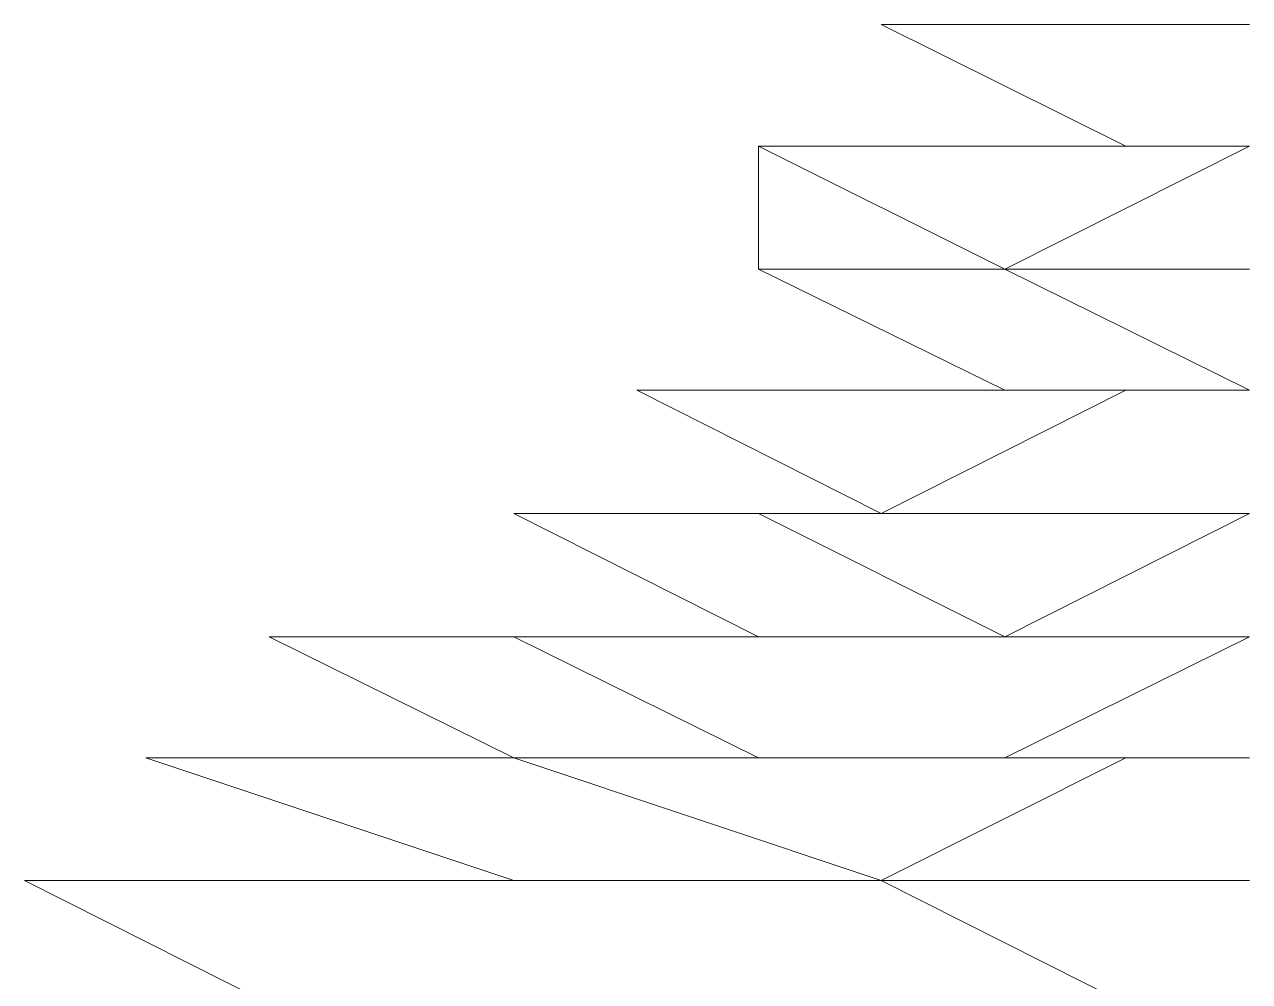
# Model space of a CAD drawing. Header units: millimetres. Extents: x 0 to 17945, y -132 to 1785.
# Drawn here: x 9906.136 to 9907.463, y 130.669 to 131.706 of the extents above; entities that cross this region are included whole.
import ezdxf

# ---------------------------------------------------------------- set-up
doc = ezdxf.new("R2010")
doc.units = ezdxf.units.MM

# ---------------------------------------------------------------- blocks, each defined once
blk = doc.blocks.new('TCR_GROWATT_40KTL3_X_FRONT')
at = {"color": 1, "lineweight": 9}
for points in [[(462.8868, 131.7063), (463.1519, 131.7063), (463.2857, 131.7063)], [(463.2857, 131.7063), (463.0206, 131.7063), (462.8868, 131.7063)], [(462.8868, 131.7063), (463.1519, 131.7063), (463.2857, 131.7063)], [(463.2857, 131.7063), (463.0206, 131.7063), (462.8868, 131.7063)], [(462.8868, 131.7063), (463.1519, 131.7063), (463.2857, 131.7063)], [(463.2857, 131.7063), (463.0206, 131.7063), (462.8868, 131.7063)], [(462.8868, 131.7063), (463.1519, 131.7063), (463.2857, 131.7063)], [(463.2857, 131.7063), (463.0206, 131.7063), (462.8868, 131.7063)], [(462.8868, 131.7063), (463.1519, 131.7063), (463.2857, 131.7063)], [(463.2857, 131.7063), (463.0206, 131.7063), (462.8868, 131.7063)], [(462.8868, 131.7063), (463.1519, 131.7063), (463.2857, 131.7063)], [(463.2857, 131.7063), (463.0206, 131.7063), (462.8868, 131.7063)], [(462.8868, 131.7063), (463.1519, 131.7063), (463.2857, 131.7063)], [(463.2857, 131.7063), (463.0206, 131.7063), (462.8868, 131.7063)], [(462.8868, 131.7063), (463.1519, 131.7063), (463.2857, 131.7063)], [(463.2857, 131.7063), (463.0206, 131.7063), (462.8868, 131.7063)], [(462.8868, 131.7063), (463.1519, 131.7063), (463.2857, 131.7063)], [(463.2857, 131.7063), (463.0206, 131.7063), (462.8868, 131.7063)], [(462.8868, 131.7063), (463.1519, 131.7063), (463.2857, 131.7063)], [(463.2857, 131.7063), (463.0206, 131.7063), (462.8868, 131.7063)], [(462.8868, 131.7063), (463.1519, 131.7063), (463.2857, 131.7063)], [(463.2857, 131.7063), (463.0206, 131.7063), (462.8868, 131.7063)], [(462.8868, 131.7063), (463.1519, 131.7063), (463.2857, 131.7063)], [(463.2857, 131.7063), (463.0206, 131.7063), (462.8868, 131.7063)], [(462.8868, 131.7063), (463.1519, 131.7063), (463.2857, 131.7063)], [(463.2857, 131.7063), (463.0206, 131.7063), (462.8868, 131.7063)], [(462.7539, 131.5743), (463.0206, 131.5743), (463.2857, 131.5743)], [(463.2857, 131.5743), (463.0206, 131.5743), (462.7539, 131.5743)], [(462.7539, 131.5743), (463.0206, 131.5743), (463.2857, 131.5743)], [(463.2857, 131.5743), (463.0206, 131.5743), (462.7539, 131.5743)], [(462.7539, 131.5743), (463.0206, 131.5743), (463.2857, 131.5743)], [(463.2857, 131.5743), (463.0206, 131.5743), (462.7539, 131.5743)], [(462.7539, 131.5743), (463.0206, 131.5743), (463.2857, 131.5743)], [(463.2857, 131.5743), (463.0206, 131.5743), (462.7539, 131.5743)], [(462.7539, 131.5743), (463.0206, 131.5743), (463.2857, 131.5743)], [(463.2857, 131.5743), (463.0206, 131.5743), (462.7539, 131.5743)], [(462.7539, 131.5743), (463.0206, 131.5743), (463.2857, 131.5743)], [(463.2857, 131.5743), (463.0206, 131.5743), (462.7539, 131.5743)], [(462.7539, 131.5743), (463.0206, 131.5743), (463.2857, 131.5743)], [(463.2857, 131.5743), (463.0206, 131.5743), (462.7539, 131.5743)], [(462.7539, 131.5743), (463.0206, 131.5743), (463.2857, 131.5743)], [(463.2857, 131.5743), (463.0206, 131.5743), (462.7539, 131.5743)], [(462.8868, 131.5743), (463.1519, 131.5743), (463.2857, 131.5743)], [(463.2857, 131.5743), (463.0206, 131.5743), (462.8868, 131.5743)], [(462.8868, 131.5743), (463.1519, 131.5743), (463.2857, 131.5743)], [(463.2857, 131.5743), (463.0206, 131.5743), (462.8868, 131.5743)], [(462.8868, 131.5743), (463.1519, 131.5743), (463.2857, 131.5743)], [(463.2857, 131.5743), (463.0206, 131.5743), (462.8868, 131.5743)], [(462.8868, 131.5743), (463.1519, 131.5743), (463.2857, 131.5743)], [(463.2857, 131.5743), (463.0206, 131.5743), (462.8868, 131.5743)], [(462.8868, 131.5743), (463.1519, 131.5743), (463.2857, 131.5743)], [(463.2857, 131.5743), (463.0206, 131.5743), (462.8868, 131.5743)], [(462.8868, 131.5743), (463.1519, 131.5743), (463.2857, 131.5743)], [(463.2857, 131.5743), (463.0206, 131.5743), (462.8868, 131.5743)], [(462.8868, 131.5743), (463.1519, 131.5743), (463.2857, 131.5743)], [(463.2857, 131.5743), (463.0206, 131.5743), (462.8868, 131.5743)], [(462.8868, 131.5743), (463.1519, 131.5743), (463.2857, 131.5743)], [(463.2857, 131.5743), (463.0206, 131.5743), (462.8868, 131.5743)], [(462.8868, 131.5743), (463.1519, 131.5743), (463.2857, 131.5743)], [(463.2857, 131.5743), (463.0206, 131.5743), (462.8868, 131.5743)], [(462.8868, 131.5743), (463.1519, 131.5743), (463.2857, 131.5743)], [(463.2857, 131.5743), (463.0206, 131.5743), (462.8868, 131.5743)], [(462.8868, 131.5743), (463.1519, 131.5743), (463.2857, 131.5743)], [(463.2857, 131.5743), (463.0206, 131.5743), (462.8868, 131.5743)], [(462.8868, 131.5743), (463.1519, 131.5743), (463.2857, 131.5743)], [(463.2857, 131.5743), (463.0206, 131.5743), (462.8868, 131.5743)], [(462.8868, 131.5743), (463.1519, 131.5743), (463.2857, 131.5743)], [(463.2857, 131.5743), (463.0206, 131.5743), (462.8868, 131.5743)], [(462.8868, 131.5743), (463.1519, 131.5743), (463.2857, 131.5743)], [(463.2857, 131.5743), (463.0206, 131.5743), (462.8868, 131.5743)], [(462.8868, 131.5743), (463.1519, 131.5743), (463.2857, 131.5743)], [(463.2857, 131.5743), (463.0206, 131.5743), (462.8868, 131.5743)], [(462.8868, 131.5743), (463.1519, 131.5743), (463.2857, 131.5743)], [(463.2857, 131.5743), (463.0206, 131.5743), (462.8868, 131.5743)], [(462.8868, 131.5743), (463.1519, 131.5743), (463.2857, 131.5743)], [(463.2857, 131.5743), (463.0206, 131.5743), (462.8868, 131.5743)], [(462.8868, 131.5743), (463.1519, 131.5743), (463.2857, 131.5743)], [(463.2857, 131.5743), (463.0206, 131.5743), (462.8868, 131.5743)], [(462.8868, 131.5743), (463.1519, 131.5743), (463.2857, 131.5743)], [(463.2857, 131.5743), (463.0206, 131.5743), (462.8868, 131.5743)], [(462.8868, 131.5743), (463.1519, 131.5743), (463.2857, 131.5743)], [(463.2857, 131.5743), (463.0206, 131.5743), (462.8868, 131.5743)], [(462.8868, 131.5743), (463.1519, 131.5743), (463.2857, 131.5743)], [(463.2857, 131.5743), (463.0206, 131.5743), (462.8868, 131.5743)], [(462.7539, 131.4411), (463.0206, 131.4411), (463.2857, 131.4411)], [(463.2857, 131.4411), (463.0206, 131.4411), (462.7539, 131.4411)], [(462.7539, 131.4411), (463.0206, 131.4411), (463.2857, 131.4411)], [(463.2857, 131.4411), (463.0206, 131.4411), (462.7539, 131.4411)], [(462.7539, 131.4411), (463.0206, 131.4411), (463.2857, 131.4411)], [(463.2857, 131.4411), (463.0206, 131.4411), (462.7539, 131.4411)], [(462.7539, 131.4411), (463.0206, 131.4411), (463.2857, 131.4411)], [(463.2857, 131.4411), (463.0206, 131.4411), (462.7539, 131.4411)], [(462.7539, 131.4411), (463.0206, 131.4411), (463.2857, 131.4411)], [(463.2857, 131.4411), (463.0206, 131.4411), (462.7539, 131.4411)], [(462.7539, 131.4411), (463.0206, 131.4411), (463.2857, 131.4411)], [(463.2857, 131.4411), (463.0206, 131.4411), (462.7539, 131.4411)], [(462.7539, 131.4411), (463.0206, 131.4411), (463.2857, 131.4411)], [(463.2857, 131.4411), (463.0206, 131.4411), (462.7539, 131.4411)], [(462.7539, 131.4411), (463.0206, 131.4411), (463.2857, 131.4411)], [(463.2857, 131.4411), (463.0206, 131.4411), (462.7539, 131.4411)], [(462.7539, 131.4411), (463.0206, 131.4411), (463.2857, 131.4411)], [(463.2857, 131.4411), (463.0206, 131.4411), (462.7539, 131.4411)], [(462.7539, 131.4411), (463.0206, 131.4411), (463.2857, 131.4411)], [(463.2857, 131.4411), (463.0206, 131.4411), (462.7539, 131.4411)], [(462.7539, 131.4411), (463.0206, 131.4411), (463.2857, 131.4411)], [(463.2857, 131.4411), (463.0206, 131.4411), (462.7539, 131.4411)], [(462.6219, 131.31), (462.8868, 131.31), (463.1519, 131.31), (463.2857, 131.31)], [(463.2857, 131.31), (463.0206, 131.31), (462.7539, 131.31), (462.6219, 131.31)], [(462.6219, 131.31), (462.8868, 131.31), (463.1519, 131.31), (463.2857, 131.31)], [(463.2857, 131.31), (463.0206, 131.31), (462.7539, 131.31), (462.6219, 131.31)], [(462.6219, 131.31), (462.8868, 131.31), (463.1519, 131.31), (463.2857, 131.31)], [(463.2857, 131.31), (463.0206, 131.31), (462.7539, 131.31), (462.6219, 131.31)], [(462.6219, 131.31), (462.8868, 131.31), (463.1519, 131.31), (463.2857, 131.31)], [(463.2857, 131.31), (463.0206, 131.31), (462.7539, 131.31), (462.6219, 131.31)], [(462.6219, 131.31), (462.8868, 131.31), (463.1519, 131.31), (463.2857, 131.31)], [(463.2857, 131.31), (463.0206, 131.31), (462.7539, 131.31), (462.6219, 131.31)], [(462.6219, 131.31), (462.8868, 131.31), (463.1519, 131.31), (463.2857, 131.31)], [(463.2857, 131.31), (463.0206, 131.31), (462.7539, 131.31), (462.6219, 131.31)], [(462.6219, 131.31), (462.8868, 131.31), (463.1519, 131.31), (463.2857, 131.31)], [(463.2857, 131.31), (463.0206, 131.31), (462.7539, 131.31), (462.6219, 131.31)], [(462.6219, 131.31), (462.8868, 131.31), (463.1519, 131.31), (463.2857, 131.31)], [(463.2857, 131.31), (463.0206, 131.31), (462.7539, 131.31), (462.6219, 131.31)], [(462.6219, 131.31), (462.8868, 131.31), (463.1519, 131.31), (463.2857, 131.31)], [(463.2857, 131.31), (463.0206, 131.31), (462.7539, 131.31), (462.6219, 131.31)], [(462.6219, 131.31), (462.8868, 131.31), (463.1519, 131.31), (463.2857, 131.31)], [(463.2857, 131.31), (463.0206, 131.31), (462.7539, 131.31), (462.6219, 131.31)], [(462.6219, 131.31), (462.8868, 131.31), (463.1519, 131.31), (463.2857, 131.31)], [(463.2857, 131.31), (463.0206, 131.31), (462.7539, 131.31), (462.6219, 131.31)], [(462.6219, 131.31), (462.8868, 131.31), (463.1519, 131.31), (463.2857, 131.31)], [(463.2857, 131.31), (463.0206, 131.31), (462.7539, 131.31), (462.6219, 131.31)], [(462.6219, 131.31), (462.8868, 131.31), (463.1519, 131.31), (463.2857, 131.31)], [(463.2857, 131.31), (463.0206, 131.31), (462.7539, 131.31), (462.6219, 131.31)], [(462.6219, 131.31), (462.8868, 131.31), (463.1519, 131.31), (463.2857, 131.31)], [(463.2857, 131.31), (463.0206, 131.31), (462.7539, 131.31), (462.6219, 131.31)], [(462.6219, 131.31), (462.8868, 131.31), (463.1519, 131.31), (463.2857, 131.31)], [(463.2857, 131.31), (463.0206, 131.31), (462.7539, 131.31), (462.6219, 131.31)], [(462.6219, 131.31), (462.8868, 131.31), (463.1519, 131.31), (463.2857, 131.31)], [(463.2857, 131.31), (463.0206, 131.31), (462.7539, 131.31), (462.6219, 131.31)], [(462.4887, 131.1762), (462.7539, 131.1762), (463.0206, 131.1762), (463.2857, 131.1762)], [(463.2857, 131.1762), (463.0206, 131.1762), (462.7539, 131.1762), (462.4887, 131.1762)], [(462.4887, 131.1762), (462.7539, 131.1762), (463.0206, 131.1762), (463.2857, 131.1762)], [(463.2857, 131.1762), (463.0206, 131.1762), (462.7539, 131.1762), (462.4887, 131.1762)], [(462.4887, 131.1762), (462.7539, 131.1762), (463.0206, 131.1762), (463.2857, 131.1762)], [(463.2857, 131.1762), (463.0206, 131.1762), (462.7539, 131.1762), (462.4887, 131.1762)], [(462.4887, 131.1762), (462.7539, 131.1762), (463.0206, 131.1762), (463.2857, 131.1762)], [(463.2857, 131.1762), (463.0206, 131.1762), (462.7539, 131.1762), (462.4887, 131.1762)], [(462.4887, 131.1762), (462.7539, 131.1762), (463.0206, 131.1762), (463.2857, 131.1762)], [(463.2857, 131.1762), (463.0206, 131.1762), (462.7539, 131.1762), (462.4887, 131.1762)], [(462.4887, 131.1762), (462.7539, 131.1762), (463.0206, 131.1762), (463.2857, 131.1762)], [(463.2857, 131.1762), (463.0206, 131.1762), (462.7539, 131.1762), (462.4887, 131.1762)], [(462.4887, 131.1762), (462.7539, 131.1762), (463.0206, 131.1762), (463.2857, 131.1762)], [(463.2857, 131.1762), (463.0206, 131.1762), (462.7539, 131.1762), (462.4887, 131.1762)], [(462.4887, 131.1762), (462.7539, 131.1762), (463.0206, 131.1762), (463.2857, 131.1762)], [(463.2857, 131.1762), (463.0206, 131.1762), (462.7539, 131.1762), (462.4887, 131.1762)], [(462.4887, 131.1762), (462.7539, 131.1762), (463.0206, 131.1762), (463.2857, 131.1762)], [(463.2857, 131.1762), (463.0206, 131.1762), (462.7539, 131.1762), (462.4887, 131.1762)], [(462.4887, 131.1762), (462.7539, 131.1762), (463.0206, 131.1762), (463.2857, 131.1762)], [(463.2857, 131.1762), (463.0206, 131.1762), (462.7539, 131.1762), (462.4887, 131.1762)], [(462.4887, 131.1762), (462.7539, 131.1762), (463.0206, 131.1762), (463.2857, 131.1762)], [(463.2857, 131.1762), (463.0206, 131.1762), (462.7539, 131.1762), (462.4887, 131.1762)], [(462.4887, 131.1762), (462.7539, 131.1762), (463.0206, 131.1762), (463.2857, 131.1762)], [(463.2857, 131.1762), (463.0206, 131.1762), (462.7539, 131.1762), (462.4887, 131.1762)], [(462.4887, 131.1762), (462.7539, 131.1762), (463.0206, 131.1762), (463.2857, 131.1762)], [(463.2857, 131.1762), (463.0206, 131.1762), (462.7539, 131.1762), (462.4887, 131.1762)], [(462.4887, 131.1762), (462.7539, 131.1762), (463.0206, 131.1762), (463.2857, 131.1762)], [(463.2857, 131.1762), (463.0206, 131.1762), (462.7539, 131.1762), (462.4887, 131.1762)], [(462.4887, 131.1762), (462.7539, 131.1762), (463.0206, 131.1762), (463.2857, 131.1762)], [(463.2857, 131.1762), (463.0206, 131.1762), (462.7539, 131.1762), (462.4887, 131.1762)], [(462.4887, 131.1762), (462.7539, 131.1762), (463.0206, 131.1762), (463.2857, 131.1762)], [(463.2857, 131.1762), (463.0206, 131.1762), (462.7539, 131.1762), (462.4887, 131.1762)], [(462.4887, 131.1762), (462.7539, 131.1762), (463.0206, 131.1762), (463.2857, 131.1762)], [(463.2857, 131.1762), (463.0206, 131.1762), (462.7539, 131.1762), (462.4887, 131.1762)], [(462.4887, 131.1762), (462.7539, 131.1762), (463.0206, 131.1762), (463.2857, 131.1762)], [(463.2857, 131.1762), (463.0206, 131.1762), (462.7539, 131.1762), (462.4887, 131.1762)], [(462.4887, 131.1762), (462.7539, 131.1762), (463.0206, 131.1762), (463.2857, 131.1762)], [(463.2857, 131.1762), (463.0206, 131.1762), (462.7539, 131.1762), (462.4887, 131.1762)], [(462.4887, 131.1762), (462.7539, 131.1762), (463.0206, 131.1762), (463.2857, 131.1762)], [(463.2857, 131.1762), (463.0206, 131.1762), (462.7539, 131.1762), (462.4887, 131.1762)], [(462.4887, 131.1762), (462.7539, 131.1762), (463.0206, 131.1762), (463.2857, 131.1762)], [(463.2857, 131.1762), (463.0206, 131.1762), (462.7539, 131.1762), (462.4887, 131.1762)], [(462.4887, 131.1762), (462.7539, 131.1762), (463.0206, 131.1762), (463.2857, 131.1762)], [(463.2857, 131.1762), (463.0206, 131.1762), (462.7539, 131.1762), (462.4887, 131.1762)], [(462.4887, 131.1762), (462.7539, 131.1762), (463.0206, 131.1762), (463.2857, 131.1762)], [(463.2857, 131.1762), (463.0206, 131.1762), (462.7539, 131.1762), (462.4887, 131.1762)], [(462.4887, 131.1762), (462.7539, 131.1762), (463.0206, 131.1762), (463.2857, 131.1762)], [(463.2857, 131.1762), (463.0206, 131.1762), (462.7539, 131.1762), (462.4887, 131.1762)], [(462.4887, 131.1762), (462.7539, 131.1762), (463.0206, 131.1762), (463.2857, 131.1762)], [(463.2857, 131.1762), (463.0206, 131.1762), (462.7539, 131.1762), (462.4887, 131.1762)], [(462.4887, 131.1762), (462.7539, 131.1762), (463.0206, 131.1762), (463.2857, 131.1762)], [(463.2857, 131.1762), (463.0206, 131.1762), (462.7539, 131.1762), (462.4887, 131.1762)], [(462.4887, 131.1762), (462.7539, 131.1762), (463.0206, 131.1762), (463.2857, 131.1762)], [(463.2857, 131.1762), (463.0206, 131.1762), (462.7539, 131.1762), (462.4887, 131.1762)], [(462.4887, 131.1762), (462.7539, 131.1762), (463.0206, 131.1762), (463.2857, 131.1762)], [(463.2857, 131.1762), (463.0206, 131.1762), (462.7539, 131.1762), (462.4887, 131.1762)], [(462.4887, 131.1762), (462.7539, 131.1762), (463.0206, 131.1762), (463.2857, 131.1762)], [(463.2857, 131.1762), (463.0206, 131.1762), (462.7539, 131.1762), (462.4887, 131.1762)], [(462.6219, 131.1762), (462.8868, 131.1762), (463.1519, 131.1762), (463.2857, 131.1762)], [(463.2857, 131.1762), (463.0206, 131.1762), (462.7539, 131.1762), (462.6219, 131.1762)], [(462.6219, 131.1762), (462.8868, 131.1762), (463.1519, 131.1762), (463.2857, 131.1762)], [(463.2857, 131.1762), (463.0206, 131.1762), (462.7539, 131.1762), (462.6219, 131.1762)], [(462.2239, 131.0425), (462.4887, 131.0425), (462.7539, 131.0425), (463.0206, 131.0425), (463.2857, 131.0425)], [(463.2857, 131.0425), (463.0206, 131.0425), (462.7539, 131.0425), (462.4887, 131.0425), (462.2239, 131.0425)], [(462.2239, 131.0425), (462.4887, 131.0425), (462.7539, 131.0425), (463.0206, 131.0425), (463.2857, 131.0425)], [(463.2857, 131.0425), (463.0206, 131.0425), (462.7539, 131.0425), (462.4887, 131.0425), (462.2239, 131.0425)], [(462.3577, 131.0425), (462.6219, 131.0425), (462.8868, 131.0425), (463.1519, 131.0425), (463.2857, 131.0425)], [(463.2857, 131.0425), (463.0206, 131.0425), (462.6219, 131.0425), (462.3577, 131.0425)], [(462.3577, 131.0425), (462.6219, 131.0425), (462.8868, 131.0425), (463.1519, 131.0425), (463.2857, 131.0425)], [(463.2857, 131.0425), (463.0206, 131.0425), (462.6219, 131.0425), (462.3577, 131.0425)], [(462.3577, 131.0425), (462.6219, 131.0425), (462.8868, 131.0425), (463.1519, 131.0425), (463.2857, 131.0425)], [(463.2857, 131.0425), (463.0206, 131.0425), (462.6219, 131.0425), (462.3577, 131.0425)], [(462.3577, 131.0425), (462.6219, 131.0425), (462.8868, 131.0425), (463.1519, 131.0425), (463.2857, 131.0425)], [(463.2857, 131.0425), (463.0206, 131.0425), (462.6219, 131.0425), (462.3577, 131.0425)], [(462.3577, 131.0425), (462.6219, 131.0425), (462.8868, 131.0425), (463.1519, 131.0425), (463.2857, 131.0425)], [(463.2857, 131.0425), (463.0206, 131.0425), (462.6219, 131.0425), (462.3577, 131.0425)], [(462.3577, 131.0425), (462.6219, 131.0425), (462.8868, 131.0425), (463.1519, 131.0425), (463.2857, 131.0425)], [(463.2857, 131.0425), (463.0206, 131.0425), (462.6219, 131.0425), (462.3577, 131.0425)], [(462.3577, 131.0425), (462.6219, 131.0425), (462.8868, 131.0425), (463.1519, 131.0425), (463.2857, 131.0425)], [(463.2857, 131.0425), (463.0206, 131.0425), (462.6219, 131.0425), (462.3577, 131.0425)], [(462.3577, 131.0425), (462.6219, 131.0425), (462.8868, 131.0425), (463.1519, 131.0425), (463.2857, 131.0425)], [(463.2857, 131.0425), (463.0206, 131.0425), (462.6219, 131.0425), (462.3577, 131.0425)], [(462.3577, 131.0425), (462.6219, 131.0425), (463.0206, 131.0425), (463.2857, 131.0425)], [(463.2857, 131.0425), (463.0206, 131.0425), (462.7539, 131.0425), (462.4887, 131.0425), (462.3577, 131.0425)], [(462.3577, 131.0425), (462.6219, 131.0425), (463.0206, 131.0425), (463.2857, 131.0425)], [(463.2857, 131.0425), (463.0206, 131.0425), (462.7539, 131.0425), (462.4887, 131.0425), (462.3577, 131.0425)], [(462.3577, 131.0425), (462.6219, 131.0425), (463.0206, 131.0425), (463.2857, 131.0425)], [(463.2857, 131.0425), (463.0206, 131.0425), (462.7539, 131.0425), (462.4887, 131.0425), (462.3577, 131.0425)], [(462.3577, 131.0425), (462.6219, 131.0425), (463.0206, 131.0425), (463.2857, 131.0425)], [(463.2857, 131.0425), (463.0206, 131.0425), (462.7539, 131.0425), (462.4887, 131.0425), (462.3577, 131.0425)], [(462.3577, 131.0425), (462.6219, 131.0425), (463.0206, 131.0425), (463.2857, 131.0425)], [(463.2857, 131.0425), (463.0206, 131.0425), (462.7539, 131.0425), (462.4887, 131.0425), (462.3577, 131.0425)], [(462.3577, 131.0425), (462.6219, 131.0425), (463.0206, 131.0425), (463.2857, 131.0425)], [(463.2857, 131.0425), (463.0206, 131.0425), (462.7539, 131.0425), (462.4887, 131.0425), (462.3577, 131.0425)], [(462.3577, 131.0425), (462.6219, 131.0425), (463.0206, 131.0425), (463.2857, 131.0425)], [(463.2857, 131.0425), (463.0206, 131.0425), (462.7539, 131.0425), (462.4887, 131.0425), (462.3577, 131.0425)], [(462.3577, 131.0425), (462.6219, 131.0425), (463.0206, 131.0425), (463.2857, 131.0425)], [(463.2857, 131.0425), (463.0206, 131.0425), (462.7539, 131.0425), (462.4887, 131.0425), (462.3577, 131.0425)], [(462.3577, 131.0425), (462.6219, 131.0425), (463.0206, 131.0425), (463.2857, 131.0425)], [(463.2857, 131.0425), (463.0206, 131.0425), (462.7539, 131.0425), (462.4887, 131.0425), (462.3577, 131.0425)], [(462.3577, 131.0425), (462.6219, 131.0425), (463.0206, 131.0425), (463.2857, 131.0425)], [(463.2857, 131.0425), (463.0206, 131.0425), (462.7539, 131.0425), (462.4887, 131.0425), (462.3577, 131.0425)], [(462.3577, 131.0425), (462.6219, 131.0425), (463.0206, 131.0425), (463.2857, 131.0425)], [(463.2857, 131.0425), (463.0206, 131.0425), (462.7539, 131.0425), (462.4887, 131.0425), (462.3577, 131.0425)], [(462.4887, 131.0425), (462.7539, 131.0425), (463.0206, 131.0425), (463.2857, 131.0425)], [(463.2857, 131.0425), (463.0206, 131.0425), (462.7539, 131.0425), (462.4887, 131.0425)], [(462.4887, 131.0425), (462.7539, 131.0425), (463.0206, 131.0425), (463.2857, 131.0425)], [(463.2857, 131.0425), (463.0206, 131.0425), (462.7539, 131.0425), (462.4887, 131.0425)], [(462.4887, 131.0425), (462.7539, 131.0425), (463.0206, 131.0425), (463.2857, 131.0425)], [(463.2857, 131.0425), (463.0206, 131.0425), (462.7539, 131.0425), (462.4887, 131.0425)], [(462.4887, 131.0425), (462.7539, 131.0425), (463.0206, 131.0425), (463.2857, 131.0425)], [(463.2857, 131.0425), (463.0206, 131.0425), (462.7539, 131.0425), (462.4887, 131.0425)], [(462.0901, 130.9111), (462.3577, 130.9111), (462.7539, 130.9111), (463.1519, 130.9111), (463.2857, 130.9111)], [(463.2857, 130.9111), (462.8868, 130.9111), (462.4887, 130.9111), (462.2239, 130.9111), (462.0901, 130.9111)], [(462.0901, 130.9111), (462.3577, 130.9111), (462.7539, 130.9111), (463.1519, 130.9111), (463.2857, 130.9111)], [(463.2857, 130.9111), (462.8868, 130.9111), (462.4887, 130.9111), (462.2239, 130.9111), (462.0901, 130.9111)], [(462.0901, 130.9111), (462.3577, 130.9111), (462.7539, 130.9111), (463.1519, 130.9111), (463.2857, 130.9111)], [(463.2857, 130.9111), (462.8868, 130.9111), (462.4887, 130.9111), (462.2239, 130.9111), (462.0901, 130.9111)], [(462.0901, 130.9111), (462.3577, 130.9111), (462.7539, 130.9111), (463.1519, 130.9111), (463.2857, 130.9111)], [(463.2857, 130.9111), (462.8868, 130.9111), (462.4887, 130.9111), (462.2239, 130.9111), (462.0901, 130.9111)], [(462.2239, 130.9111), (462.6219, 130.9111), (462.8868, 130.9111), (463.1519, 130.9111), (463.2857, 130.9111)], [(463.2857, 130.9111), (462.8868, 130.9111), (462.6219, 130.9111), (462.3577, 130.9111), (462.2239, 130.9111)], [(462.2239, 130.9111), (462.6219, 130.9111), (462.8868, 130.9111), (463.1519, 130.9111), (463.2857, 130.9111)], [(463.2857, 130.9111), (462.8868, 130.9111), (462.6219, 130.9111), (462.3577, 130.9111), (462.2239, 130.9111)], [(462.2239, 130.9111), (462.6219, 130.9111), (462.8868, 130.9111), (463.1519, 130.9111), (463.2857, 130.9111)], [(463.2857, 130.9111), (462.8868, 130.9111), (462.6219, 130.9111), (462.3577, 130.9111), (462.2239, 130.9111)], [(462.2239, 130.9111), (462.6219, 130.9111), (462.8868, 130.9111), (463.1519, 130.9111), (463.2857, 130.9111)], [(463.2857, 130.9111), (462.8868, 130.9111), (462.6219, 130.9111), (462.3577, 130.9111), (462.2239, 130.9111)], [(462.2239, 130.9111), (462.6219, 130.9111), (462.8868, 130.9111), (463.1519, 130.9111), (463.2857, 130.9111)], [(463.2857, 130.9111), (462.8868, 130.9111), (462.6219, 130.9111), (462.3577, 130.9111), (462.2239, 130.9111)], [(462.2239, 130.9111), (462.6219, 130.9111), (462.8868, 130.9111), (463.1519, 130.9111), (463.2857, 130.9111)], [(463.2857, 130.9111), (462.8868, 130.9111), (462.6219, 130.9111), (462.3577, 130.9111), (462.2239, 130.9111)], [(462.2239, 130.9111), (462.4887, 130.9111), (462.7539, 130.9111), (463.1519, 130.9111), (463.2857, 130.9111)], [(463.2857, 130.9111), (462.8868, 130.9111), (462.6219, 130.9111), (462.3577, 130.9111), (462.2239, 130.9111)], [(462.2239, 130.9111), (462.6219, 130.9111), (462.8868, 130.9111), (463.1519, 130.9111), (463.2857, 130.9111)], [(463.2857, 130.9111), (462.8868, 130.9111), (462.6219, 130.9111), (462.3577, 130.9111), (462.2239, 130.9111)], [(462.2239, 130.9111), (462.4887, 130.9111), (462.7539, 130.9111), (463.1519, 130.9111), (463.2857, 130.9111)], [(463.2857, 130.9111), (462.8868, 130.9111), (462.4887, 130.9111), (462.2239, 130.9111)], [(462.2239, 130.9111), (462.4887, 130.9111), (462.7539, 130.9111), (463.1519, 130.9111), (463.2857, 130.9111)], [(463.2857, 130.9111), (462.8868, 130.9111), (462.4887, 130.9111), (462.2239, 130.9111)], [(462.2239, 130.9111), (462.4887, 130.9111), (462.7539, 130.9111), (463.1519, 130.9111), (463.2857, 130.9111)], [(463.2857, 130.9111), (462.8868, 130.9111), (462.4887, 130.9111), (462.2239, 130.9111)], [(462.2239, 130.9111), (462.4887, 130.9111), (462.7539, 130.9111), (463.1519, 130.9111), (463.2857, 130.9111)], [(463.2857, 130.9111), (462.8868, 130.9111), (462.4887, 130.9111), (462.2239, 130.9111)], [(462.2239, 130.9111), (462.4887, 130.9111), (462.7539, 130.9111), (463.1519, 130.9111), (463.2857, 130.9111)], [(463.2857, 130.9111), (462.8868, 130.9111), (462.4887, 130.9111), (462.2239, 130.9111)], [(461.9587, 130.7782), (462.2239, 130.7782), (462.6219, 130.7782), (462.8868, 130.7782), (463.1519, 130.7782), (463.2857, 130.7782)], [(463.2857, 130.7782), (463.0206, 130.7782), (462.6219, 130.7782), (462.3577, 130.7782), (462.0901, 130.7782), (461.9587, 130.7782)], [(461.9587, 130.7782), (462.2239, 130.7782), (462.6219, 130.7782), (462.8868, 130.7782), (463.1519, 130.7782), (463.2857, 130.7782)], [(463.2857, 130.7782), (463.0206, 130.7782), (462.6219, 130.7782), (462.3577, 130.7782), (462.0901, 130.7782), (461.9587, 130.7782)], [(461.9587, 130.7782), (462.2239, 130.7782), (462.6219, 130.7782), (462.8868, 130.7782), (463.1519, 130.7782), (463.2857, 130.7782)], [(463.2857, 130.7782), (463.0206, 130.7782), (462.6219, 130.7782), (462.3577, 130.7782), (462.0901, 130.7782), (461.9587, 130.7782)], [(461.9587, 130.7782), (462.2239, 130.7782), (462.6219, 130.7782), (462.8868, 130.7782), (463.1519, 130.7782), (463.2857, 130.7782)], [(463.2857, 130.7782), (463.0206, 130.7782), (462.6219, 130.7782), (462.3577, 130.7782), (462.0901, 130.7782), (461.9587, 130.7782)], [(461.9587, 130.7782), (462.2239, 130.7782), (462.6219, 130.7782), (462.8868, 130.7782), (463.1519, 130.7782), (463.2857, 130.7782)], [(463.2857, 130.7782), (463.0206, 130.7782), (462.6219, 130.7782), (462.3577, 130.7782), (462.0901, 130.7782), (461.9587, 130.7782)], [(461.9587, 130.7782), (462.2239, 130.7782), (462.6219, 130.7782), (462.8868, 130.7782), (463.1519, 130.7782), (463.2857, 130.7782)], [(463.2857, 130.7782), (463.0206, 130.7782), (462.6219, 130.7782), (462.3577, 130.7782), (462.0901, 130.7782), (461.9587, 130.7782)], [(462.0901, 130.7782), (462.4887, 130.7782), (462.8868, 130.7782), (463.1519, 130.7782), (463.2857, 130.7782)], [(463.2857, 130.7782), (462.8868, 130.7782), (462.4887, 130.7782), (462.2239, 130.7782), (462.0901, 130.7782)], [(462.0901, 130.7782), (462.4887, 130.7782), (462.7539, 130.7782), (463.1519, 130.7782), (463.2857, 130.7782)], [(463.2857, 130.7782), (462.8868, 130.7782), (462.4887, 130.7782), (462.2239, 130.7782), (462.0901, 130.7782)], [(462.0901, 130.7782), (462.4887, 130.7782), (462.8868, 130.7782), (463.1519, 130.7782), (463.2857, 130.7782)], [(463.2857, 130.7782), (462.8868, 130.7782), (462.6219, 130.7782), (462.2239, 130.7782), (462.0901, 130.7782)], [(462.0901, 130.7782), (462.3577, 130.7782), (462.6219, 130.7782), (462.8868, 130.7782), (463.1519, 130.7782), (463.2857, 130.7782)], [(463.2857, 130.7782), (463.0206, 130.7782), (462.6219, 130.7782), (462.3577, 130.7782), (462.0901, 130.7782)], [(462.0901, 130.7782), (462.3577, 130.7782), (462.6219, 130.7782), (462.8868, 130.7782), (463.1519, 130.7782), (463.2857, 130.7782)], [(463.2857, 130.7782), (463.0206, 130.7782), (462.6219, 130.7782), (462.3577, 130.7782), (462.0901, 130.7782)], [(462.0901, 130.7782), (462.3577, 130.7782), (462.6219, 130.7782), (462.8868, 130.7782), (463.1519, 130.7782), (463.2857, 130.7782)], [(463.2857, 130.7782), (463.0206, 130.7782), (462.6219, 130.7782), (462.3577, 130.7782), (462.0901, 130.7782)], [(462.0901, 130.7782), (462.3577, 130.7782), (462.6219, 130.7782), (462.8868, 130.7782), (463.1519, 130.7782), (463.2857, 130.7782)], [(463.2857, 130.7782), (463.0206, 130.7782), (462.6219, 130.7782), (462.3577, 130.7782), (462.0901, 130.7782)], [(462.0901, 130.7782), (462.3577, 130.7782), (462.6219, 130.7782), (462.8868, 130.7782), (463.1519, 130.7782), (463.2857, 130.7782)], [(463.2857, 130.7782), (463.0206, 130.7782), (462.6219, 130.7782), (462.3577, 130.7782), (462.0901, 130.7782)], [(462.0901, 130.7782), (462.3577, 130.7782), (462.6219, 130.7782), (462.8868, 130.7782), (463.1519, 130.7782), (463.2857, 130.7782)], [(463.2857, 130.7782), (463.0206, 130.7782), (462.6219, 130.7782), (462.3577, 130.7782), (462.0901, 130.7782)]]:
    blk.add_lwpolyline(points, dxfattribs=at)
for points in [[(462.8868, 131.7063), (463.1519, 131.7063)], [(462.8868, 131.7063), (463.1519, 131.7063)], [(462.8868, 131.7063), (463.1519, 131.7063)], [(462.8868, 131.7063), (463.1519, 131.7063)], [(462.8868, 131.7063), (463.1519, 131.7063)], [(462.8868, 131.7063), (463.1519, 131.7063)], [(462.8868, 131.7063), (463.1519, 131.5743)], [(462.8868, 131.7063), (463.1519, 131.7063)], [(462.7539, 131.5743), (463.0206, 131.5743), (463.2857, 131.5743), (463.0206, 131.5743)], [(462.7539, 131.5743), (463.0206, 131.5743), (463.2857, 131.5743), (463.0206, 131.5743)], [(462.7539, 131.5743), (463.0206, 131.5743), (463.2857, 131.5743), (463.0206, 131.5743)], [(462.7539, 131.5743), (463.0206, 131.5743), (463.2857, 131.5743), (463.0206, 131.5743)], [(462.7539, 131.5743), (463.0206, 131.5743), (463.2857, 131.5743), (463.0206, 131.5743)], [(462.7539, 131.5743), (463.0206, 131.5743), (463.2857, 131.5743), (463.0206, 131.5743)], [(462.7539, 131.5743), (463.0206, 131.5743), (463.2857, 131.5743), (463.0206, 131.5743)], [(462.7539, 131.5743), (463.0206, 131.5743), (463.2857, 131.5743), (463.0206, 131.5743)], [(462.7539, 131.5743), (463.0206, 131.4411), (463.2857, 131.4411), (463.0206, 131.4411), (462.7539, 131.4411)], [(462.7539, 131.5743), (463.0206, 131.5743), (463.2857, 131.5743), (463.0206, 131.4411), (462.7539, 131.4411)], [(462.8868, 131.5743), (463.1519, 131.5743)], [(462.8868, 131.5743), (463.1519, 131.5743)], [(462.8868, 131.5743), (463.1519, 131.5743)], [(462.8868, 131.5743), (463.1519, 131.5743)], [(462.8868, 131.5743), (463.1519, 131.5743)], [(462.8868, 131.5743), (463.1519, 131.5743)], [(462.8868, 131.5743), (463.1519, 131.5743)], [(462.8868, 131.5743), (463.1519, 131.5743)], [(462.8868, 131.5743), (463.1519, 131.5743)], [(462.8868, 131.5743), (463.1519, 131.5743)], [(462.8868, 131.5743), (463.1519, 131.5743)], [(462.8868, 131.5743), (463.1519, 131.5743)], [(462.8868, 131.5743), (463.1519, 131.5743)], [(462.7539, 131.4411), (463.0206, 131.4411), (463.2857, 131.4411), (463.0206, 131.4411)], [(462.7539, 131.4411), (463.0206, 131.4411), (463.2857, 131.4411), (463.0206, 131.4411)], [(462.7539, 131.4411), (463.0206, 131.4411), (463.2857, 131.4411), (463.0206, 131.4411)], [(462.7539, 131.4411), (463.0206, 131.4411), (463.2857, 131.4411), (463.0206, 131.4411)], [(462.7539, 131.4411), (463.0206, 131.4411), (463.2857, 131.4411), (463.0206, 131.4411)], [(462.7539, 131.4411), (463.0206, 131.4411), (463.2857, 131.4411), (463.0206, 131.4411)], [(462.7539, 131.4411), (463.0206, 131.4411), (463.2857, 131.4411), (463.0206, 131.4411)], [(462.7539, 131.4411), (463.0206, 131.4411), (463.2857, 131.4411), (463.0206, 131.4411)], [(462.7539, 131.4411), (463.0206, 131.4411), (463.2857, 131.4411), (463.0206, 131.4411)], [(462.7539, 131.4411), (463.0206, 131.4411), (463.2857, 131.4411), (463.0206, 131.4411)], [(462.7539, 131.4411), (463.0206, 131.4411), (463.2857, 131.4411), (463.0206, 131.4411)], [(462.7539, 131.4411), (463.0206, 131.4411), (463.2857, 131.4411), (463.0206, 131.4411)], [(462.7539, 131.4411), (463.0206, 131.4411), (463.2857, 131.4411), (463.0206, 131.4411)], [(462.7539, 131.4411), (463.0206, 131.4411), (463.2857, 131.4411), (463.0206, 131.4411)], [(462.7539, 131.4411), (463.0206, 131.4411), (463.2857, 131.4411), (463.0206, 131.4411)], [(462.7539, 131.4411), (463.0206, 131.31), (463.2857, 131.31), (463.0206, 131.4411)], [(462.7539, 131.4411), (463.0206, 131.4411), (463.2857, 131.4411), (463.0206, 131.4411)], [(462.6219, 131.31), (462.8868, 131.31), (463.1519, 131.31), (462.8868, 131.31)], [(462.6219, 131.31), (462.8868, 131.31), (463.1519, 131.31), (462.8868, 131.31)], [(462.6219, 131.31), (462.8868, 131.31), (463.1519, 131.31), (462.8868, 131.31)], [(462.6219, 131.31), (462.8868, 131.31), (463.1519, 131.31), (462.8868, 131.31)], [(462.6219, 131.31), (462.8868, 131.31), (463.1519, 131.31), (462.8868, 131.31)], [(462.6219, 131.31), (462.8868, 131.31), (463.1519, 131.31), (462.8868, 131.31)], [(462.6219, 131.31), (462.8868, 131.31), (463.1519, 131.31), (462.8868, 131.31)], [(462.6219, 131.31), (462.8868, 131.31), (463.1519, 131.31), (462.8868, 131.31)], [(462.6219, 131.31), (462.8868, 131.31), (463.1519, 131.31), (462.8868, 131.31)], [(462.6219, 131.31), (462.8868, 131.31), (463.1519, 131.31), (462.8868, 131.31)], [(462.6219, 131.31), (462.8868, 131.31), (463.1519, 131.31), (462.8868, 131.31)], [(462.6219, 131.31), (462.8868, 131.31), (463.1519, 131.31), (462.8868, 131.31)], [(462.6219, 131.31), (462.8868, 131.31), (463.1519, 131.31), (462.8868, 131.31)], [(462.6219, 131.31), (462.8868, 131.31), (463.1519, 131.31), (462.8868, 131.31)], [(462.6219, 131.31), (462.8868, 131.31), (463.1519, 131.31), (462.8868, 131.31)], [(462.6219, 131.31), (462.8868, 131.31), (463.1519, 131.31), (462.8868, 131.31)], [(462.6219, 131.31), (462.8868, 131.1762), (463.1519, 131.1762), (462.8868, 131.1762)], [(462.6219, 131.31), (462.8868, 131.31), (463.1519, 131.31), (462.8868, 131.1762)], [(462.4887, 131.1762), (462.7539, 131.1762), (463.0206, 131.1762), (463.2857, 131.1762), (463.0206, 131.1762), (462.7539, 131.1762)], [(462.4887, 131.1762), (462.7539, 131.1762), (463.0206, 131.1762), (463.2857, 131.1762), (463.0206, 131.1762), (462.7539, 131.1762)], [(462.4887, 131.1762), (462.7539, 131.1762), (463.0206, 131.1762), (463.2857, 131.1762), (463.0206, 131.1762), (462.7539, 131.1762)], [(462.4887, 131.1762), (462.7539, 131.1762), (463.0206, 131.1762), (463.2857, 131.1762), (463.0206, 131.1762), (462.7539, 131.1762)], [(462.4887, 131.1762), (462.7539, 131.1762), (463.0206, 131.1762), (463.2857, 131.1762), (463.0206, 131.1762), (462.7539, 131.1762)], [(462.4887, 131.1762), (462.7539, 131.1762), (463.0206, 131.1762), (463.2857, 131.1762), (463.0206, 131.1762), (462.7539, 131.1762)], [(462.4887, 131.1762), (462.7539, 131.1762), (463.0206, 131.1762), (463.2857, 131.1762), (463.0206, 131.1762), (462.7539, 131.1762)], [(462.4887, 131.1762), (462.7539, 131.1762), (463.0206, 131.1762), (463.2857, 131.1762), (463.0206, 131.1762), (462.7539, 131.1762)], [(462.4887, 131.1762), (462.7539, 131.1762), (463.0206, 131.1762), (463.2857, 131.1762), (463.0206, 131.1762), (462.7539, 131.1762)], [(462.4887, 131.1762), (462.7539, 131.1762), (463.0206, 131.1762), (463.2857, 131.1762), (463.0206, 131.1762), (462.7539, 131.1762)], [(462.4887, 131.1762), (462.7539, 131.1762), (463.0206, 131.1762), (463.2857, 131.1762), (463.0206, 131.1762), (462.7539, 131.1762)], [(462.4887, 131.1762), (462.7539, 131.0425), (463.0206, 131.0425), (463.2857, 131.0425), (463.0206, 131.0425), (462.7539, 131.1762)], [(462.4887, 131.1762), (462.7539, 131.1762), (463.0206, 131.1762), (463.2857, 131.1762), (463.0206, 131.0425), (462.7539, 131.1762)], [(462.2239, 131.0425), (462.4887, 130.9111), (462.7539, 130.9111), (463.0206, 130.9111), (463.2857, 130.9111), (463.0206, 130.9111), (462.7539, 130.9111), (462.4887, 131.0425)], [(462.2239, 131.0425), (462.4887, 131.0425), (462.7539, 131.0425), (463.0206, 131.0425), (463.2857, 131.0425), (463.0206, 130.9111), (462.7539, 130.9111), (462.4887, 131.0425)], [(462.3577, 131.0425), (462.6219, 131.0425), (462.8868, 131.0425), (463.1519, 131.0425), (462.8868, 131.0425), (462.6219, 131.0425)], [(462.3577, 131.0425), (462.6219, 131.0425), (462.8868, 131.0425), (463.1519, 131.0425), (462.8868, 131.0425), (462.6219, 131.0425)], [(462.3577, 131.0425), (462.6219, 131.0425), (463.0206, 131.0425), (463.2857, 131.0425), (463.0206, 131.0425), (462.6219, 131.0425)], [(462.3577, 131.0425), (462.6219, 131.0425), (462.8868, 131.0425), (463.1519, 131.0425), (462.8868, 131.0425), (462.6219, 131.0425)], [(462.3577, 131.0425), (462.6219, 131.0425), (463.0206, 131.0425), (463.2857, 131.0425), (463.0206, 131.0425), (462.7539, 131.0425), (462.4887, 131.0425)], [(462.3577, 131.0425), (462.6219, 131.0425), (463.0206, 131.0425), (463.2857, 131.0425), (463.0206, 131.0425), (462.7539, 131.0425), (462.4887, 131.0425)], [(462.3577, 131.0425), (462.6219, 131.0425), (463.0206, 131.0425), (463.2857, 131.0425), (463.0206, 131.0425), (462.7539, 131.0425), (462.4887, 131.0425)], [(462.3577, 131.0425), (462.6219, 131.0425), (463.0206, 131.0425), (463.2857, 131.0425), (463.0206, 131.0425), (462.7539, 131.0425), (462.4887, 131.0425)], [(462.3577, 131.0425), (462.6219, 131.0425), (463.0206, 131.0425), (463.2857, 131.0425), (463.0206, 131.0425), (462.7539, 131.0425), (462.4887, 131.0425)], [(462.3577, 131.0425), (462.6219, 131.0425), (463.0206, 131.0425), (463.2857, 131.0425), (463.0206, 131.0425), (462.7539, 131.0425), (462.4887, 131.0425)], [(462.3577, 131.0425), (462.6219, 131.0425), (463.0206, 131.0425), (463.2857, 131.0425), (463.0206, 131.0425), (462.7539, 131.0425), (462.4887, 131.0425)], [(462.4887, 131.0425), (462.8868, 131.0425), (463.1519, 131.0425), (462.8868, 131.0425), (462.6219, 131.0425)], [(462.4887, 131.0425), (462.7539, 131.0425), (463.0206, 131.0425), (463.2857, 131.0425), (463.0206, 131.0425), (462.7539, 131.0425)], [(462.0901, 130.9111), (462.3577, 130.9111), (462.7539, 130.9111), (463.1519, 130.9111), (462.8868, 130.9111), (462.4887, 130.9111), (462.2239, 130.9111)], [(462.0901, 130.9111), (462.3577, 130.9111), (462.7539, 130.9111), (463.1519, 130.9111), (462.8868, 130.9111), (462.4887, 130.9111), (462.2239, 130.9111)], [(462.0901, 130.9111), (462.4887, 130.7782), (462.7539, 130.7782), (463.1519, 130.7782), (462.8868, 130.7782), (462.4887, 130.9111), (462.2239, 130.9111)], [(462.0901, 130.9111), (462.3577, 130.9111), (462.7539, 130.9111), (463.1519, 130.9111), (462.8868, 130.7782), (462.4887, 130.9111), (462.2239, 130.9111)], [(462.2239, 130.9111), (462.6219, 130.9111), (462.8868, 130.9111), (463.1519, 130.9111), (462.7539, 130.9111), (462.4887, 130.9111)], [(462.2239, 130.9111), (462.4887, 130.9111), (462.7539, 130.9111), (463.0206, 130.9111), (463.2857, 130.9111), (463.0206, 130.9111), (462.7539, 130.9111), (462.4887, 130.9111)], [(462.2239, 130.9111), (462.6219, 130.9111), (462.8868, 130.9111), (463.1519, 130.9111), (462.8868, 130.9111), (462.6219, 130.9111), (462.3577, 130.9111)], [(462.2239, 130.9111), (462.6219, 130.9111), (462.8868, 130.9111), (463.1519, 130.9111), (462.8868, 130.9111), (462.6219, 130.9111), (462.3577, 130.9111)], [(462.2239, 130.9111), (462.6219, 130.9111), (462.8868, 130.9111), (463.1519, 130.9111), (462.8868, 130.9111), (462.6219, 130.9111), (462.3577, 130.9111)], [(462.2239, 130.9111), (462.6219, 130.9111), (462.8868, 130.9111), (463.1519, 130.9111), (462.8868, 130.9111), (462.6219, 130.9111), (462.3577, 130.9111)], [(462.2239, 130.9111), (462.4887, 130.9111), (462.7539, 130.9111), (463.1519, 130.9111), (462.8868, 130.9111), (462.4887, 130.9111)], [(462.2239, 130.9111), (462.4887, 130.9111), (462.7539, 130.9111), (463.1519, 130.9111), (462.8868, 130.9111), (462.4887, 130.9111)], [(462.2239, 130.9111), (462.4887, 130.9111), (462.7539, 130.9111), (463.1519, 130.9111), (462.8868, 130.9111), (462.4887, 130.9111)], [(462.2239, 130.9111), (462.4887, 130.9111), (462.7539, 130.9111), (463.1519, 130.9111), (462.8868, 130.9111), (462.4887, 130.9111)], [(462.2239, 130.9111), (462.4887, 130.9111), (462.7539, 130.9111), (463.1519, 130.9111), (462.8868, 130.9111), (462.4887, 130.9111)], [(462.2239, 130.9111), (462.4887, 130.9111), (462.7539, 130.9111), (463.1519, 130.9111), (462.8868, 130.9111), (462.4887, 130.9111)], [(462.2239, 130.9111), (462.4887, 130.9111), (462.7539, 130.9111), (463.1519, 130.9111), (462.8868, 130.9111), (462.4887, 130.9111)], [(461.9587, 130.7782), (462.2239, 130.7782), (462.6219, 130.7782), (462.8868, 130.7782), (463.1519, 130.7782), (462.8868, 130.7782), (462.6219, 130.7782), (462.3577, 130.7782), (462.0901, 130.7782)], [(461.9587, 130.7782), (462.2239, 130.7782), (462.6219, 130.7782), (462.8868, 130.7782), (463.1519, 130.7782), (462.8868, 130.7782), (462.6219, 130.7782), (462.3577, 130.7782), (462.0901, 130.7782)], [(461.9587, 130.7782), (462.2239, 130.7782), (462.6219, 130.7782), (462.8868, 130.7782), (463.1519, 130.7782), (462.8868, 130.7782), (462.6219, 130.7782), (462.3577, 130.7782), (462.0901, 130.7782)], [(461.9587, 130.7782), (462.2239, 130.7782), (462.6219, 130.7782), (462.8868, 130.7782), (463.1519, 130.7782), (462.8868, 130.7782), (462.6219, 130.7782), (462.3577, 130.7782), (462.0901, 130.7782)], [(461.9587, 130.7782), (462.2239, 130.6444), (462.6219, 130.6444), (462.8868, 130.6444), (463.1519, 130.6444), (462.8868, 130.7782), (462.6219, 130.7782), (462.3577, 130.7782), (462.0901, 130.7782)], [(461.9587, 130.7782), (462.2239, 130.7782), (462.6219, 130.7782), (462.8868, 130.7782), (463.1519, 130.7782), (462.8868, 130.7782), (462.6219, 130.7782), (462.3577, 130.7782), (462.0901, 130.7782)], [(462.0901, 130.7782), (462.4887, 130.7782), (462.8868, 130.7782), (463.1519, 130.7782), (462.8868, 130.7782), (462.6219, 130.7782), (462.2239, 130.7782)], [(462.0901, 130.7782), (462.3577, 130.7782), (462.6219, 130.7782), (462.8868, 130.7782), (463.1519, 130.7782), (462.8868, 130.7782), (462.6219, 130.7782), (462.2239, 130.7782)], [(462.0901, 130.7782), (462.4887, 130.7782), (462.8868, 130.7782), (463.1519, 130.7782), (462.8868, 130.7782), (462.6219, 130.7782), (462.2239, 130.7782)], [(462.0901, 130.7782), (462.3577, 130.7782), (462.6219, 130.7782), (462.8868, 130.7782), (463.1519, 130.7782), (462.8868, 130.7782), (462.6219, 130.7782), (462.3577, 130.7782)], [(462.0901, 130.7782), (462.3577, 130.7782), (462.6219, 130.7782), (462.8868, 130.7782), (463.1519, 130.7782), (462.8868, 130.7782), (462.6219, 130.7782), (462.3577, 130.7782)], [(462.0901, 130.7782), (462.3577, 130.7782), (462.6219, 130.7782), (462.8868, 130.7782), (463.1519, 130.7782), (462.8868, 130.7782), (462.6219, 130.7782), (462.3577, 130.7782)], [(462.0901, 130.7782), (462.3577, 130.7782), (462.6219, 130.7782), (462.8868, 130.7782), (463.1519, 130.7782), (462.8868, 130.7782), (462.6219, 130.7782), (462.3577, 130.7782)], [(462.0901, 130.7782), (462.3577, 130.7782), (462.6219, 130.7782), (462.8868, 130.7782), (463.1519, 130.7782), (462.8868, 130.7782), (462.6219, 130.7782), (462.3577, 130.7782)], [(462.0901, 130.7782), (462.3577, 130.7782), (462.6219, 130.7782), (462.8868, 130.7782), (463.1519, 130.7782), (462.8868, 130.7782), (462.6219, 130.7782), (462.3577, 130.7782)]]:
    blk.add_lwpolyline(points, close=True, dxfattribs=at)

msp = doc.modelspace()

# ---------------------------------------------------------------- block references
msp.add_blockref('TCR_GROWATT_40KTL3_X_FRONT', (9444.1773, 0))

doc.saveas('drawing.dxf')
